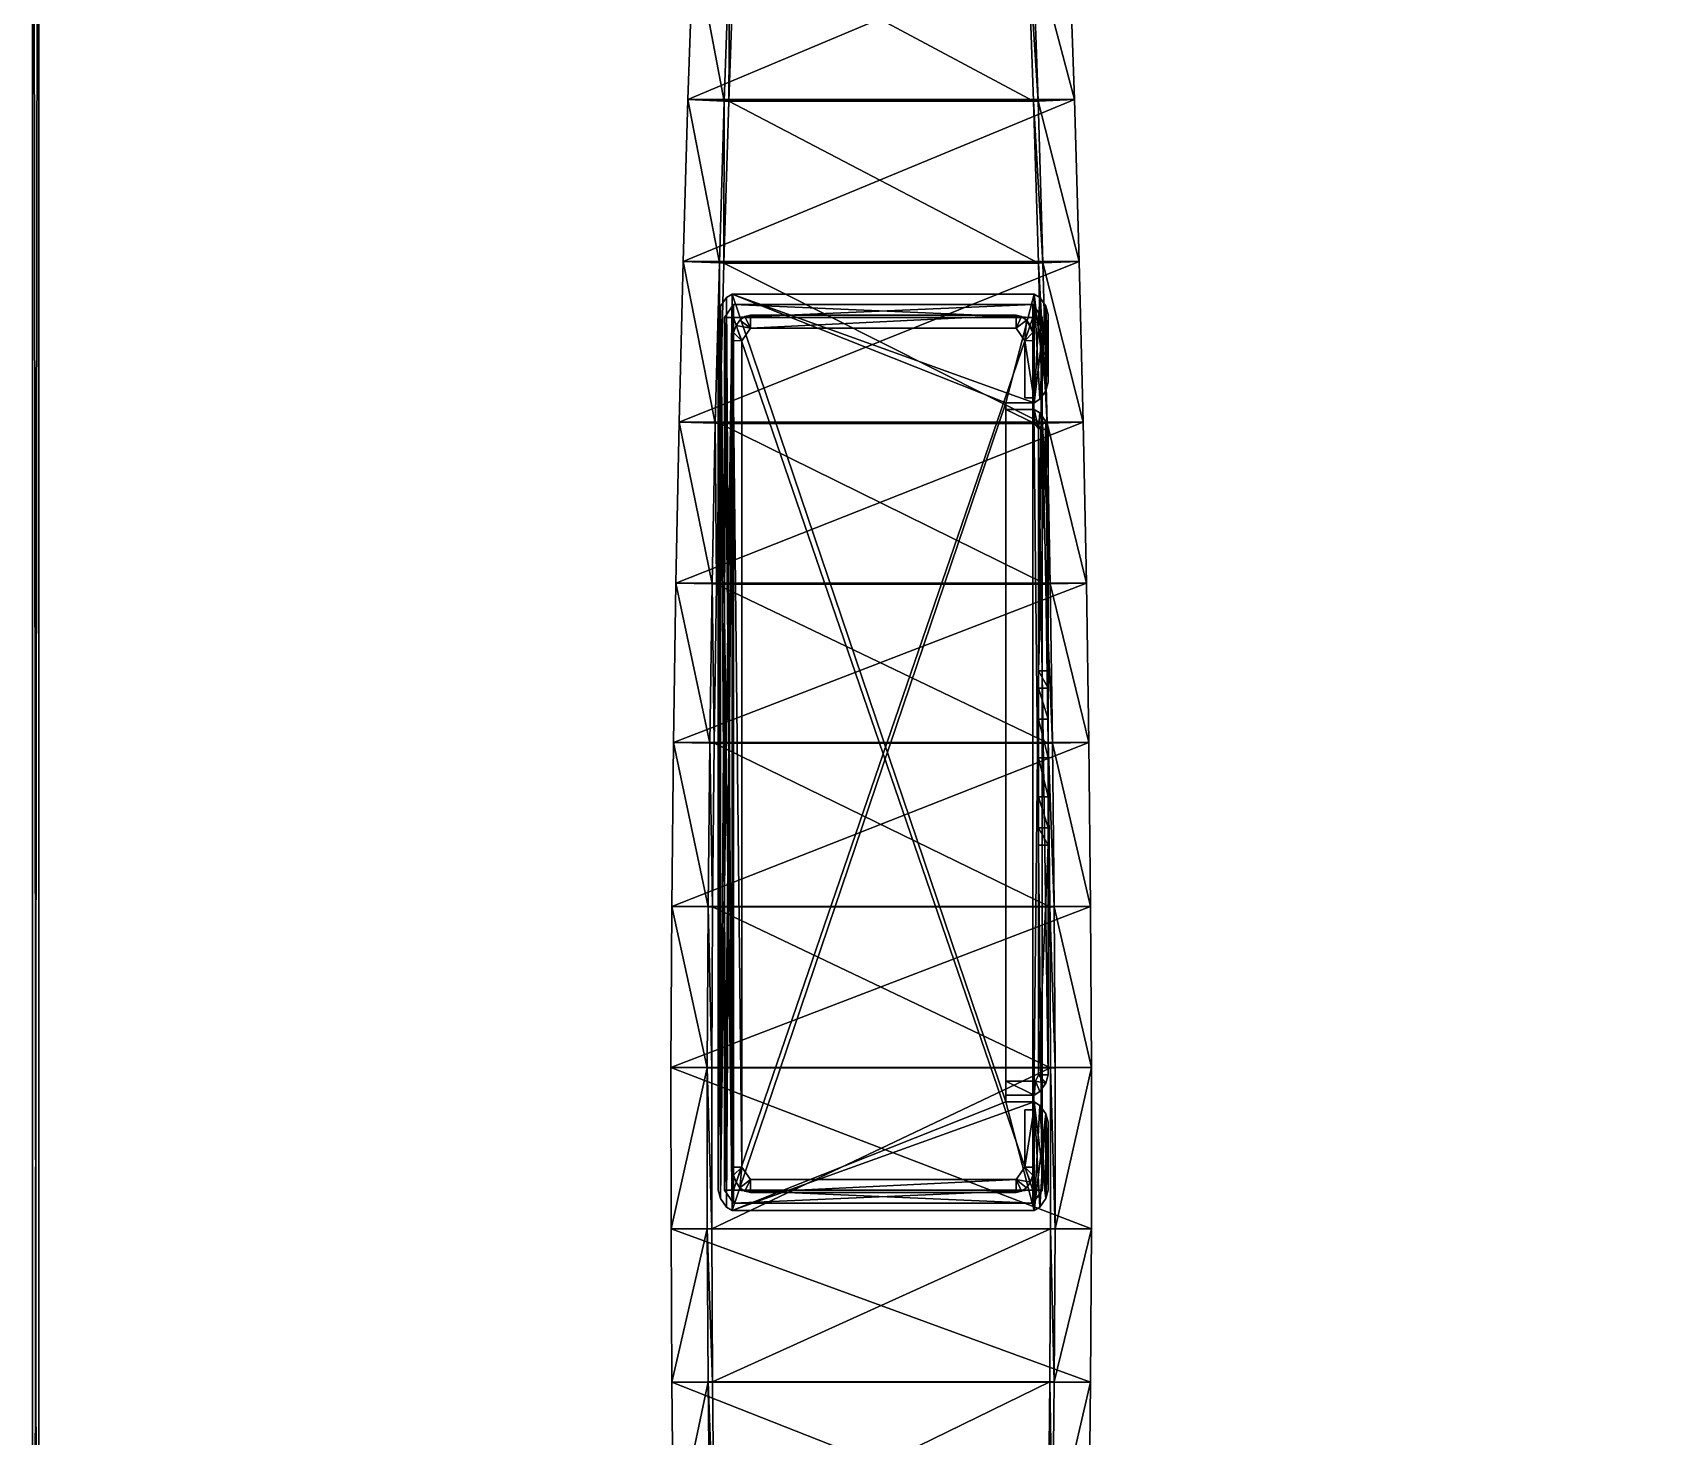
# Model space of a CAD drawing. Extents: x -112 to 87, y -82 to 85.
# Drawn here: x -112.14 to -87.3, y 42.1 to 63.58 of the extents above; entities that cross this region are included whole.
import ezdxf

# ---------------------------------------------------------------- set-up
doc = ezdxf.new("R2010")
doc.units = 0
doc.layers.add('LEG', color=191, linetype='CONTINUOUS')
doc.layers.add('TABLE', color=250, linetype='CONTINUOUS')

msp = doc.modelspace()

# ---------------------------------------------------------------- meshes
at = {"layer": 'LEG', "color": 191}
mesh = msp.add_polyface(dxfattribs=at)
corners = [(-96.381447, 67.49118, 3.199698), (-97.048058, 69.930161, 4.527502), (-96.93634, 67.460419, 4.959425), (-97.005707, 67.4562, 5.059402), (-101.188034, 69.925476, 4.627478), (-101.299728, 67.4562, 5.059402), (-102.023598, 65.012016, 2.641684), (-96.381447, 67.49118, 2.381074), (-96.281822, 65.012016, 2.641684), (-101.923996, 67.49118, 2.381074), (-101.468552, 64.984879, 5.325437), (-101.923996, 67.49118, 3.199698), (-102.023598, 65.012001, 3.469363), (-101.369095, 67.460411, 4.959425), (-96.281822, 65.012016, 3.469363), (-96.836884, 64.984879, 5.325437), (-96.906265, 64.981117, 5.425416), (-101.399178, 64.981117, 5.425416), (-102.109863, 62.55751, 2.856614), (-96.195572, 62.55751, 2.856614), (-101.554688, 62.533978, 5.624402), (-102.109863, 62.557495, 3.690671), (-96.195572, 62.55751, 3.690671), (-96.750755, 62.533981, 5.624402), (-96.820137, 62.530689, 5.724385), (-101.485291, 62.530689, 5.724385), (-102.18454, 60.077427, 3.031785), (-101.629242, 60.057518, 5.865033), (-96.120903, 60.077408, 3.869891), (-96.745605, 60.054665, 5.965018), (-96.120903, 60.077408, 3.031785), (-102.18454, 60.077393, 3.869891), (-101.257378, 69.930145, 4.527502), (-97.117401, 69.925491, 4.627478), (-101.559837, 60.054665, 5.965018), (-96.676201, 60.057518, 5.865033)]
mesh.append_faces([[corners[k] for k in face] for face in [(0, 1, 2), (3, 4, 5), (6, 7, 8), (7, 6, 9), (10, 11, 12), (11, 10, 13), (14, 2, 15), (2, 14, 0), (16, 5, 17), (5, 16, 3), (18, 8, 19), (8, 18, 6), (20, 12, 21), (12, 20, 10), (22, 15, 23), (15, 22, 14), (24, 17, 25), (17, 24, 16), (19, 26, 18), (21, 27, 20), (23, 28, 22), (25, 29, 24)]], dxfattribs={"vtx0": -1})
mesh.append_faces([[corners[k] for k in face] for face in [(0, 14, 8), (8, 7, 0), (12, 11, 9), (9, 6, 12), (14, 22, 19), (19, 8, 14), (21, 12, 6), (6, 18, 21), (30, 19, 22), (31, 21, 18), (32, 13, 5), (33, 3, 2), (13, 10, 17), (17, 5, 13), (15, 2, 3), (3, 16, 15), (10, 20, 25), (25, 17, 10), (23, 15, 16), (16, 24, 23), (34, 25, 20), (35, 23, 24)]], dxfattribs={"vtx2": -1})
mesh = msp.add_polyface(dxfattribs=at)
corners = [(-102.18454, 60.077427, 3.031785), (-96.195572, 62.55751, 2.856614), (-96.120903, 60.077408, 3.031785), (-101.629242, 60.057518, 5.865033), (-102.109863, 62.557495, 3.690671), (-102.18454, 60.077393, 3.869891), (-96.120903, 60.077408, 3.869891), (-96.750755, 62.533981, 5.624402), (-96.676201, 60.057518, 5.865033), (-96.745605, 60.054665, 5.965018), (-101.485291, 62.530689, 5.724385), (-101.559837, 60.054665, 5.965018), (-102.246078, 57.621964, 3.165151), (-96.195572, 62.55751, 3.690671), (-102.109863, 62.55751, 2.856614), (-96.059364, 57.621964, 3.165151), (-102.246078, 57.621964, 4.005109), (-101.554688, 62.533978, 5.624402), (-96.820137, 62.530689, 5.724385), (-96.813507, 59.582451, 5.958798), (-96.724541, 59.529411, 55.848557), (-96.724541, 59.529411, 5.958798), (-96.813507, 59.582451, 55.848557), (-96.633812, 59.398766, 5.958798), (-96.596962, 59.270653, 55.848557), (-96.596962, 59.270653, 5.958798), (-96.633812, 59.398766, 55.848557), (-101.649445, 59.270653, 5.958798), (-101.61261, 59.39875, 55.848557), (-101.61261, 59.39875, 5.958798), (-101.649445, 59.270653, 55.848557), (-101.521858, 59.529411, 5.958798), (-101.432915, 59.582451, 55.84856), (-101.432915, 59.582451, 5.958798), (-101.521858, 59.529411, 55.848557), (-101.239044, 59.239296, 41.815128), (-101.153488, 59.259209, 69.245575), (-101.153488, 59.259209, 41.815128), (-97.08844, 59.259209, 69.245575), (-97.08844, 59.259209, 41.815128), (-97.002884, 59.239311, 69.245575), (-101.412636, 59.220631, 70.220726), (-101.412636, 59.420643, 70.090225), (-101.551529, 59.220631, 70.090225), (-96.829292, 59.420643, 70.090225), (-96.829292, 59.220631, 70.220726), (-96.690422, 59.220631, 70.090225), (-101.412636, 59.420643, 69.376068), (-101.551529, 59.220631, 69.376068), (-96.829292, 59.420643, 69.376068), (-96.690422, 59.220631, 69.376068), (-101.412636, 59.220631, 69.245575), (-96.829292, 59.220631, 69.245575)]
mesh.append_faces([[corners[k] for k in face] for face in [(0, 1, 2), (3, 4, 5), (6, 7, 8), (9, 10, 11), (2, 12, 0), (19, 20, 21), (23, 24, 25), (27, 28, 29), (31, 32, 33), (33, 22, 19), (35, 36, 37), (37, 38, 39), (41, 42, 43), (41, 44, 42), (45, 46, 44), (43, 47, 48), (42, 49, 47), (44, 50, 49), (47, 52, 51)]], dxfattribs={"vtx0": -1})
mesh.append_faces([[corners[k] for k in face] for face in [(21, 20, 23), (26, 23, 20), (29, 28, 31), (34, 31, 28)]], dxfattribs={"vtx1": -1})
mesh.append_faces([[corners[k] for k in face] for face in [(13, 6, 2), (14, 0, 5), (15, 2, 6), (16, 5, 0), (17, 3, 11), (18, 9, 8), (19, 22, 20), (23, 26, 24), (27, 30, 28), (31, 34, 32), (33, 32, 22), (37, 36, 38), (39, 38, 40), (41, 45, 44), (43, 42, 47), (42, 44, 49), (44, 46, 50), (48, 47, 51), (47, 49, 52), (49, 50, 52)]], dxfattribs={"vtx2": -1})
mesh = msp.add_polyface(dxfattribs=at)
corners = [(-96.684143, 57.603298, 6.144995), (-101.559837, 60.054665, 5.965018), (-101.6213, 57.603298, 6.144994), (-102.295464, 55.15873, 3.260408), (-96.059364, 57.621964, 3.165151), (-96.009979, 55.15873, 3.260408), (-102.246078, 57.621964, 3.165151), (-101.740021, 55.146072, 6.169899), (-102.246078, 57.621964, 4.005109), (-102.295464, 55.158745, 4.100287), (-101.690704, 57.605698, 6.045007), (-96.63485, 55.144142, 6.269889), (-101.670593, 55.144142, 6.269889), (-96.813507, 57.919456, 5.958798), (-97.246559, 57.919456, 55.848557), (-97.246559, 57.919456, 5.958798), (-96.813507, 57.919456, 55.848557), (-101.649445, 45.869637, 5.958801), (-101.649445, 59.270653, 55.848557), (-101.649445, 59.270653, 5.958798), (-101.61261, 59.39875, 5.958798), (-101.432915, 59.582451, 5.958798), (-101.61261, 45.741554, 5.958801), (-101.521858, 59.529411, 5.958798), (-101.61261, 45.741554, 55.848557), (-101.61261, 59.39875, 55.848557), (-101.432915, 45.557838, 55.84856), (-101.432915, 59.582451, 55.84856), (-101.521858, 59.529411, 55.848557), (-97.246559, 47.220818, 55.84856), (-96.813446, 57.607643, 55.848553), (-97.246513, 57.815514, 55.848553), (-97.246513, 57.607643, 55.848553), (-96.813446, 57.815514, 55.848557), (-96.813484, 57.607635, 5.958793), (-97.246559, 57.607643, 12.52952), (-97.246559, 57.607635, 5.958793), (-96.813484, 57.607643, 12.52952), (-97.246559, 57.815514, 12.52952), (-97.246559, 57.815506, 5.958793), (-96.813484, 57.815514, 12.529524), (-96.813484, 57.815506, 5.958797), (-96.817596, 58.869209, 41.815128), (-96.817596, 57.992149, 69.245575), (-96.817596, 57.992149, 41.815128), (-96.956497, 57.99157, 69.245575), (-96.956497, 57.99157, 41.815128), (-96.956497, 58.868385, 69.245575), (-96.956497, 58.868385, 41.815128)]
mesh.append_faces([[corners[k] for k in face] for face in [(0, 1, 2), (3, 4, 5), (4, 3, 6), (7, 8, 9), (8, 7, 10), (11, 2, 12), (2, 11, 0), (13, 14, 15), (17, 18, 19), (20, 17, 19), (30, 31, 32), (34, 35, 36), (35, 34, 37), (36, 38, 39), (38, 36, 35), (39, 40, 41), (40, 39, 38), (37, 32, 35), (32, 37, 30), (35, 31, 38), (31, 35, 32), (38, 33, 40), (33, 38, 31), (42, 43, 44), (44, 45, 46), (43, 47, 45)]], dxfattribs={"vtx0": -1})
mesh.append_faces([[corners[k] for k in face] for face in [(21, 22, 23), (14, 27, 29)]], dxfattribs={"vtx0": -1, "vtx1": -1})
mesh.append_faces([[corners[k] for k in face] for face in [(24, 25, 18), (26, 27, 28), (22, 20, 23), (26, 28, 25), (30, 33, 31)]], dxfattribs={"vtx0": -1, "vtx2": -1})
mesh.append_faces([[corners[k] for k in face] for face in [(36, 39, 34)]], dxfattribs={"vtx1": -1})
mesh.append_faces([[corners[k] for k in face] for face in [(39, 41, 34)]], dxfattribs={"vtx1": -1, "vtx2": -1})
mesh.append_faces([[corners[k] for k in face] for face in [(9, 8, 6), (6, 3, 9), (10, 7, 12), (12, 2, 10), (13, 16, 14), (44, 43, 45), (46, 45, 47), (44, 46, 48)]], dxfattribs={"vtx2": -1})
mesh = msp.add_polyface(dxfattribs=at)
corners = [(-102.246078, 57.621964, 3.165151), (-96.120903, 60.077408, 3.031785), (-96.059364, 57.621964, 3.165151), (-101.690704, 57.605698, 6.045007), (-102.18454, 60.077393, 3.869891), (-102.246078, 57.621964, 4.005109), (-101.629242, 60.057518, 5.865033), (-101.559837, 60.054665, 5.965018), (-96.684143, 57.603298, 6.144995), (-96.745605, 60.054665, 5.965018), (-102.18454, 60.077427, 3.031785), (-101.6213, 57.603298, 6.144994), (-96.813507, 59.582451, 5.958798), (-97.246559, 57.919456, 5.958798), (-101.432915, 59.582451, 5.958798), (-96.813507, 57.919456, 55.848557), (-101.432915, 59.582451, 55.84856), (-97.246559, 57.919456, 55.848557), (-96.813507, 59.582451, 55.848557), (-101.424332, 58.869209, 41.815128), (-101.410515, 58.992393, 69.245575), (-101.410515, 58.992393, 41.815128), (-101.424332, 58.869209, 69.245575), (-101.372025, 59.099449, 69.245575), (-101.372025, 59.099449, 41.815128), (-101.313385, 59.183907, 69.245575), (-101.313385, 59.183907, 41.815128), (-101.239044, 59.239311, 69.245575), (-101.239044, 59.239296, 41.815128), (-101.153488, 59.259209, 69.245575), (-97.08844, 59.259209, 41.815128), (-97.002884, 59.239311, 69.245575), (-97.002884, 59.239296, 41.815128), (-96.956497, 58.868385, 41.815128), (-97.089012, 59.059212, 69.245575), (-97.089012, 59.059212, 41.815128), (-101.152939, 59.059212, 69.245575), (-101.152939, 59.059212, 41.815128), (-101.285431, 58.868401, 69.245575), (-101.285431, 58.868401, 41.815128), (-101.153488, 59.259209, 41.815128), (-97.08844, 59.259209, 69.245575)]
mesh.append_faces([[corners[k] for k in face] for face in [(0, 1, 2), (3, 4, 5), (4, 3, 6), (7, 8, 9), (19, 20, 21), (21, 23, 24), (24, 25, 26), (26, 27, 28), (30, 31, 32), (33, 34, 35), (35, 36, 37), (37, 38, 39)]], dxfattribs={"vtx0": -1})
mesh.append_faces([[corners[k] for k in face] for face in [(12, 13, 14), (15, 16, 17), (36, 23, 38), (34, 41, 36)]], dxfattribs={"vtx0": -1, "vtx1": -1})
mesh.append_faces([[corners[k] for k in face] for face in [(15, 18, 16), (39, 19, 21), (39, 21, 24), (37, 24, 26), (37, 26, 28), (37, 28, 40), (37, 40, 30), (35, 30, 32), (38, 20, 22), (38, 23, 20), (36, 25, 23), (36, 27, 25), (36, 29, 27), (36, 41, 29), (34, 31, 41)]], dxfattribs={"vtx0": -1, "vtx2": -1})
mesh.append_faces([[corners[k] for k in face] for face in [(37, 39, 24), (35, 37, 30)]], dxfattribs={"vtx1": -1, "vtx2": -1})
mesh.append_faces([[corners[k] for k in face] for face in [(10, 0, 5), (6, 3, 11), (11, 7, 6), (19, 22, 20), (21, 20, 23), (24, 23, 25), (26, 25, 27), (28, 27, 29), (35, 34, 36), (37, 36, 38)]], dxfattribs={"vtx2": -1})
mesh = msp.add_polyface(dxfattribs=at)
corners = [(-96.059364, 57.621964, 4.005109), (-96.676201, 60.057518, 5.865033), (-96.614738, 57.605698, 6.045007), (-96.120903, 60.077408, 3.869891), (-96.059364, 57.621964, 3.165151), (-96.745605, 60.054665, 5.965018), (-96.684143, 57.603298, 6.144995), (-96.596962, 59.270653, 5.958798), (-96.596962, 58.231285, 55.848557), (-96.596962, 58.231285, 5.958798), (-96.596962, 59.270653, 55.848557), (-96.813507, 59.582451, 5.958798), (-96.813507, 57.919456, 5.958798), (-97.246559, 57.919456, 5.958798), (-96.724541, 59.529411, 5.958798), (-96.633812, 59.398766, 5.958798), (-96.724541, 57.972527, 5.958798), (-96.633812, 58.103172, 5.958798), (-96.724541, 57.972527, 55.848557), (-96.813507, 59.582451, 55.848557), (-96.813507, 57.919456, 55.848557), (-96.633812, 58.103172, 55.848557), (-96.724541, 59.529411, 55.848557), (-96.633812, 59.398766, 55.848557), (-97.002884, 59.239296, 41.815128), (-96.928543, 59.183907, 69.245575), (-96.928543, 59.183907, 41.815128), (-97.002884, 59.239311, 69.245575), (-96.869904, 59.099449, 69.245575), (-96.869904, 59.099449, 41.815128), (-96.831413, 58.992393, 69.245575), (-96.831413, 58.992393, 41.815128), (-96.817596, 58.869209, 69.245575), (-96.817596, 58.869209, 41.815128), (-96.817596, 57.992149, 69.245575), (-96.956497, 57.99157, 41.815128), (-96.956497, 58.868385, 69.245575), (-96.956497, 58.868385, 41.815128), (-97.089012, 59.059212, 69.245575), (-96.817596, 57.992149, 41.815128), (-97.089012, 59.059212, 41.815128)]
mesh.append_faces([[corners[k] for k in face] for face in [(0, 1, 2), (1, 0, 3), (7, 8, 9), (24, 25, 26), (26, 28, 29), (29, 30, 31), (31, 32, 33), (35, 36, 37)]], dxfattribs={"vtx0": -1})
mesh.append_faces([[corners[k] for k in face] for face in [(14, 12, 11), (7, 17, 15), (18, 19, 20), (8, 23, 21), (32, 36, 34), (30, 36, 32), (36, 25, 38)]], dxfattribs={"vtx0": -1, "vtx1": -1})
mesh.append_faces([[corners[k] for k in face] for face in [(31, 37, 26), (30, 25, 36)]], dxfattribs={"vtx0": -1, "vtx1": -1, "vtx2": -1})
mesh.append_faces([[corners[k] for k in face] for face in [(11, 12, 13), (15, 16, 12), (21, 22, 19), (12, 14, 15), (15, 17, 16), (19, 18, 21), (21, 23, 22), (40, 24, 26), (38, 25, 27)]], dxfattribs={"vtx0": -1, "vtx2": -1})
mesh.append_faces([[corners[k] for k in face] for face in [(29, 31, 26), (28, 25, 30)]], dxfattribs={"vtx1": -1})
mesh.append_faces([[corners[k] for k in face] for face in [(33, 39, 37), (31, 33, 37), (37, 40, 26)]], dxfattribs={"vtx1": -1, "vtx2": -1})
mesh.append_faces([[corners[k] for k in face] for face in [(3, 0, 4), (2, 1, 5), (5, 6, 2), (7, 10, 8), (7, 9, 17), (8, 10, 23), (24, 27, 25), (26, 25, 28), (29, 28, 30), (31, 30, 32), (33, 32, 34), (37, 36, 38)]], dxfattribs={"vtx2": -1})
mesh = msp.add_polyface(dxfattribs=at)
corners = [(-95.948204, 50.209904, 3.341311), (-102.369362, 47.74556, 3.329646), (-102.357239, 50.209919, 3.341311), (-101.813789, 47.743835, 6.235571), (-102.357239, 50.209919, 4.176032), (-102.369362, 47.74556, 4.159744), (-101.801689, 50.204533, 6.262793), (-95.936378, 45.279091, 3.285433), (-102.369064, 45.279087, 3.285433), (-102.369064, 45.279087, 4.10983), (-101.813492, 45.280952, 6.162886), (-96.561104, 47.743263, 6.33557), (-101.744339, 47.743263, 6.335569), (-101.744064, 45.280815, 6.262886), (-101.732262, 50.203491, 6.362788), (-101.432915, 59.582451, 5.958798), (-101.432915, 45.557838, 5.958801), (-101.521858, 45.610893, 5.958801), (-101.61261, 45.741554, 55.848557), (-101.649445, 59.270653, 55.848557), (-101.649445, 45.869637, 55.848557), (-101.432915, 45.557838, 55.84856), (-101.61261, 59.39875, 55.848557), (-101.521858, 45.610893, 55.848557), (-101.61261, 45.741554, 5.958801), (-101.313385, 45.908333, 41.815128), (-101.372025, 45.99279, 69.245575), (-101.372025, 45.99279, 41.815128), (-101.313385, 45.908333, 69.245575), (-101.410515, 46.099846, 69.245575), (-101.410515, 46.099831, 41.815128), (-101.424332, 46.22303, 69.245575), (-101.424332, 46.22303, 41.815128), (-101.285431, 46.223854, 41.815128), (-101.152939, 46.033028, 69.245575), (-101.152939, 46.033028, 41.815128), (-101.285431, 46.223854, 69.245575), (-101.153488, 45.833031, 41.815128), (-101.239044, 45.852928, 41.815128), (-101.239044, 45.852928, 69.245575), (-101.153488, 45.833031, 69.245575), (-101.412636, 45.871605, 70.220726), (-101.551529, 59.220631, 70.090225), (-101.551529, 45.871605, 70.090218), (-101.551529, 59.220631, 69.376068), (-101.551529, 45.871605, 69.376068), (-101.412636, 59.220631, 69.245575), (-101.412636, 45.871605, 69.245575)]
mesh.append_faces([[corners[k] for k in face] for face in [(0, 1, 2), (3, 4, 5), (4, 3, 6), (18, 19, 20), (25, 26, 27), (27, 29, 30), (30, 31, 32), (33, 34, 35), (41, 42, 43), (43, 44, 45), (45, 46, 47)]], dxfattribs={"vtx0": -1})
mesh.append_faces([[corners[k] for k in face] for face in [(21, 22, 23), (36, 28, 34)]], dxfattribs={"vtx0": -1, "vtx1": -1})
mesh.append_faces([[corners[k] for k in face] for face in [(15, 16, 17), (15, 17, 24), (22, 18, 23), (35, 37, 38), (35, 38, 25), (33, 25, 27), (33, 27, 30), (33, 30, 32), (34, 39, 40), (34, 28, 39), (36, 26, 28), (36, 29, 26), (36, 31, 29)]], dxfattribs={"vtx0": -1, "vtx2": -1})
mesh.append_faces([[corners[k] for k in face] for face in [(33, 35, 25)]], dxfattribs={"vtx1": -1, "vtx2": -1})
mesh.append_faces([[corners[k] for k in face] for face in [(7, 8, 1), (9, 10, 3), (3, 5, 9), (11, 12, 13), (5, 4, 2), (2, 1, 5), (9, 5, 1), (1, 8, 9), (6, 3, 12), (12, 14, 6), (3, 10, 13), (13, 12, 3), (25, 28, 26), (27, 26, 29), (30, 29, 31), (33, 36, 34)]], dxfattribs={"vtx2": -1})
mesh = msp.add_polyface(dxfattribs=at)
corners = [(-102.332146, 52.719933, 3.318204), (-96.009979, 55.15873, 3.260408), (-95.973297, 52.719933, 3.318204), (-102.295464, 55.15873, 3.260408), (-101.776665, 52.710903, 6.241178), (-102.295464, 55.158745, 4.100287), (-102.332146, 52.719933, 4.156301), (-101.740021, 55.146072, 6.169899), (-96.598228, 52.709427, 6.341171), (-101.670593, 55.144142, 6.269889), (-101.707214, 52.709427, 6.341171), (-96.63485, 55.144142, 6.269889), (-102.357239, 50.209919, 3.341311), (-95.948204, 50.209904, 3.341311), (-101.801689, 50.204533, 6.262793), (-102.357239, 50.209919, 4.176032), (-96.573181, 50.203506, 6.362789), (-101.732262, 50.203491, 6.362788), (-97.246559, 57.919456, 5.958798), (-97.246559, 47.220818, 55.84856), (-97.246559, 47.220833, 5.958797), (-97.246559, 57.919456, 55.848557), (-101.649445, 45.869637, 5.958801), (-101.649445, 45.869637, 55.848557), (-101.649445, 59.270653, 55.848557), (-101.61261, 59.39875, 5.958798), (-101.61261, 45.741554, 5.958801), (-101.432915, 59.582451, 5.958798), (-101.432915, 45.557838, 5.958801), (-101.432915, 45.557838, 55.84856), (-101.432915, 59.582451, 55.84856), (-96.744568, 53.076912, 10.524308), (-96.744568, 52.483589, 10.659723), (-96.744568, 57.526314, 12.529528), (-96.744568, 47.636566, 12.529526), (-101.424332, 46.22303, 41.815128), (-101.424332, 58.869209, 69.245575), (-101.424332, 58.869209, 41.815128), (-101.424332, 46.22303, 69.245575), (-101.285431, 58.868401, 41.815128), (-101.285431, 46.223854, 69.245575), (-101.285431, 46.223854, 41.815128), (-101.285431, 58.868401, 69.245575), (-101.412636, 45.871605, 70.220726), (-96.829292, 59.220631, 70.220726), (-101.412636, 59.220631, 70.220726), (-101.551529, 59.220631, 70.090225), (-101.551529, 45.871605, 70.090218), (-101.551529, 59.220631, 69.376068), (-101.551529, 45.871605, 69.376068), (-101.412636, 59.220631, 69.245575), (-96.690422, 59.220631, 69.376068), (-96.829292, 45.871605, 69.245575), (-96.829292, 59.220631, 69.245575), (-101.412636, 45.871605, 69.245575)]
mesh.append_faces([[corners[k] for k in face] for face in [(0, 1, 2), (1, 0, 3), (4, 5, 6), (5, 4, 7), (8, 9, 10), (9, 8, 11), (12, 2, 13), (2, 12, 0), (14, 6, 15), (6, 14, 4), (16, 10, 17), (10, 16, 8), (18, 19, 20), (35, 36, 37), (39, 40, 41), (43, 44, 45), (51, 52, 53), (52, 50, 53)]], dxfattribs={"vtx0": -1})
mesh.append_faces([[corners[k] for k in face] for face in [(33, 32, 34), (42, 36, 40)]], dxfattribs={"vtx0": -1, "vtx1": -1})
mesh.append_faces([[corners[k] for k in face] for face in [(27, 18, 28), (29, 19, 30)]], dxfattribs={"vtx0": -1, "vtx1": -1, "vtx2": -1})
mesh.append_faces([[corners[k] for k in face] for face in [(25, 26, 22), (41, 35, 37), (40, 36, 38)]], dxfattribs={"vtx0": -1, "vtx2": -1})
mesh.append_faces([[corners[k] for k in face] for face in [(31, 32, 33), (39, 41, 37)]], dxfattribs={"vtx1": -1, "vtx2": -1})
mesh.append_faces([[corners[k] for k in face] for face in [(6, 5, 3), (3, 0, 6), (15, 6, 0), (0, 12, 15), (7, 4, 10), (10, 9, 7), (4, 14, 17), (17, 10, 4), (18, 21, 19), (22, 23, 24), (35, 38, 36), (39, 42, 40), (43, 45, 46), (47, 46, 48), (49, 48, 50), (52, 54, 50)]], dxfattribs={"vtx2": -1})
mesh = msp.add_polyface(dxfattribs=at)
corners = [(-102.369362, 47.74556, 3.329646), (-95.948204, 50.209904, 3.341311), (-95.936104, 47.74556, 3.329646), (-96.561104, 47.743263, 6.33557), (-101.732262, 50.203491, 6.362788), (-101.744339, 47.743263, 6.335569), (-96.573181, 50.203506, 6.362789), (-95.936378, 45.279091, 3.285433), (-101.744064, 45.280815, 6.262886), (-96.561378, 45.280815, 6.262886), (-97.246559, 47.220833, 5.958797), (-96.813507, 47.220818, 55.848557), (-96.813507, 47.220818, 5.958797), (-97.246559, 47.220818, 55.84856), (-101.432915, 45.557838, 5.958801), (-97.246559, 57.919456, 5.958798), (-96.813507, 45.557838, 5.958801), (-96.813507, 45.557838, 55.848557), (-101.432915, 45.557838, 55.84856), (-96.813446, 47.324738, 55.84856), (-97.246513, 47.539368, 55.848557), (-97.246513, 47.324738, 55.848557), (-96.790764, 47.539368, 55.84856), (-96.813484, 47.324745, 5.958801), (-97.246559, 47.324738, 12.529522), (-97.246559, 47.324738, 5.958797), (-96.813484, 47.324738, 12.529526), (-97.246559, 47.539368, 12.529522), (-97.246559, 47.539368, 5.958797), (-96.79081, 47.539368, 12.529526), (-96.79081, 47.539375, 5.958801), (-101.152939, 46.033028, 41.815128), (-97.089012, 46.033028, 69.245575), (-97.089012, 46.033028, 41.815128), (-101.152939, 46.033028, 69.245575), (-96.956497, 46.223839, 69.245575), (-96.956497, 46.223839, 41.815128), (-96.956497, 47.10067, 69.245575), (-96.956497, 47.10067, 41.815128), (-96.869904, 45.99279, 41.815128), (-96.928543, 45.908333, 41.815128), (-97.002884, 45.852928, 41.815128), (-101.153488, 45.833031, 41.815128), (-96.869904, 45.99279, 69.245575), (-96.928543, 45.908333, 69.245575), (-97.002884, 45.852943, 69.245575), (-97.08844, 45.833031, 69.245575), (-101.153488, 45.833031, 69.245575), (-101.412636, 45.871605, 70.220726), (-96.829292, 45.871605, 70.220726), (-96.829292, 59.220631, 70.220726)]
mesh.append_faces([[corners[k] for k in face] for face in [(0, 1, 2), (3, 4, 5), (4, 3, 6), (10, 11, 12), (19, 20, 21), (23, 24, 25), (24, 23, 26), (25, 27, 28), (27, 25, 24), (28, 29, 30), (29, 28, 27), (26, 21, 24), (21, 26, 19), (24, 20, 27), (20, 24, 21), (22, 27, 20), (31, 32, 33), (33, 35, 36), (36, 37, 38)]], dxfattribs={"vtx0": -1})
mesh.append_faces([[corners[k] for k in face] for face in [(10, 14, 15), (12, 14, 10), (17, 13, 18), (32, 43, 35), (34, 47, 32)]], dxfattribs={"vtx0": -1, "vtx1": -1})
mesh.append_faces([[corners[k] for k in face] for face in [(12, 16, 14), (17, 11, 13), (19, 22, 20), (33, 39, 40), (33, 40, 41), (32, 44, 43), (32, 45, 44), (32, 46, 45)]], dxfattribs={"vtx0": -1, "vtx2": -1})
mesh.append_faces([[corners[k] for k in face] for face in [(25, 28, 23)]], dxfattribs={"vtx1": -1})
mesh.append_faces([[corners[k] for k in face] for face in [(28, 30, 23), (33, 36, 39), (31, 33, 42)]], dxfattribs={"vtx1": -1, "vtx2": -1})
mesh.append_faces([[corners[k] for k in face] for face in [(0, 2, 7), (8, 9, 3), (10, 13, 11), (31, 34, 32), (33, 32, 35), (36, 35, 37), (48, 49, 50)]], dxfattribs={"vtx2": -1})
mesh = msp.add_polyface(dxfattribs=at)
corners = [(-95.936104, 47.74556, 4.159744), (-96.503754, 50.204533, 6.262794), (-96.491653, 47.743835, 6.235572), (-95.948204, 50.209904, 4.176032), (-95.936104, 47.74556, 3.329646), (-95.948204, 50.209904, 3.341311), (-96.573181, 50.203506, 6.362789), (-96.561104, 47.743263, 6.33557), (-96.813507, 47.220818, 5.958797), (-96.813507, 47.220818, 55.848557), (-96.724541, 47.167763, 55.848557), (-96.724495, 47.377777, 55.848557), (-96.790764, 47.539368, 55.84856), (-96.813446, 47.324738, 55.84856), (-96.633774, 47.508438, 55.848557), (-96.744568, 47.636536, 55.84856), (-96.596962, 47.636536, 55.84856), (-96.596962, 47.636574, 5.958801), (-96.633789, 47.508453, 12.529522), (-96.633789, 47.508461, 5.958797), (-96.596962, 47.636566, 12.529526), (-96.724541, 47.377815, 5.958797), (-96.813484, 47.324738, 12.529526), (-96.813484, 47.324745, 5.958801), (-96.724541, 47.377808, 12.529522), (-96.79081, 47.539375, 5.958801), (-96.744568, 47.636566, 12.529526), (-96.744568, 47.636574, 5.958801), (-96.79081, 47.539368, 12.529526), (-96.744568, 51.150444, 5.958796), (-96.596962, 51.150444, 5.958796), (-96.744568, 51.150459, 9.596571), (-96.596962, 51.414497, 10.144876), (-96.596962, 51.890297, 10.524309), (-96.744568, 51.890297, 10.524309), (-96.744568, 51.414497, 10.144876), (-96.596962, 51.150429, 9.596571), (-97.246559, 47.539368, 12.529522), (-96.829292, 59.220631, 70.220726), (-96.829292, 45.871605, 70.220726), (-96.690422, 45.871605, 70.090218), (-96.690422, 59.220631, 70.090225), (-96.690422, 45.871605, 69.376068)]
mesh.append_faces([[corners[k] for k in face] for face in [(0, 1, 2), (1, 0, 3), (17, 18, 19), (18, 17, 20), (21, 22, 23), (22, 21, 24), (25, 26, 27), (26, 25, 28), (37, 12, 28), (24, 13, 22), (13, 24, 11), (28, 15, 26), (15, 28, 12), (18, 11, 24), (11, 18, 14), (20, 14, 18), (14, 20, 16)]], dxfattribs={"vtx0": -1})
mesh.append_faces([[corners[k] for k in face] for face in [(11, 12, 13), (16, 15, 14), (23, 25, 21), (19, 27, 17), (17, 27, 30), (17, 36, 20), (26, 31, 27)]], dxfattribs={"vtx0": -1, "vtx1": -1})
mesh.append_faces([[corners[k] for k in face] for face in [(14, 15, 12), (12, 11, 14), (26, 34, 35), (26, 35, 31)]], dxfattribs={"vtx0": -1, "vtx2": -1})
mesh.append_faces([[corners[k] for k in face] for face in [(19, 18, 21), (24, 21, 18), (29, 30, 27), (30, 36, 17)]], dxfattribs={"vtx1": -1})
mesh.append_faces([[corners[k] for k in face] for face in [(25, 27, 19), (19, 21, 25), (32, 33, 20), (36, 32, 20)]], dxfattribs={"vtx1": -1, "vtx2": -1})
mesh.append_faces([[corners[k] for k in face] for face in [(3, 0, 4), (4, 5, 3), (2, 1, 6), (6, 7, 2), (8, 9, 10), (31, 29, 27), (38, 39, 40), (41, 40, 42)]], dxfattribs={"vtx2": -1})
mesh = msp.add_polyface(dxfattribs=at)
corners = [(-95.973297, 52.719933, 4.156301), (-96.565422, 55.146088, 6.169899), (-96.528778, 52.710922, 6.241178), (-96.009979, 55.15873, 4.100287), (-95.948204, 50.209904, 4.176032), (-96.503754, 50.204533, 6.262794), (-95.973297, 52.719933, 3.318204), (-96.009979, 55.15873, 3.260408), (-95.948204, 50.209904, 3.341311), (-96.63485, 55.144142, 6.269889), (-96.598228, 52.709427, 6.341171), (-96.573181, 50.203506, 6.362789), (-96.596962, 47.636536, 55.84856), (-96.744568, 57.526299, 55.84856), (-96.744568, 47.636536, 55.84856), (-96.596962, 57.503685, 55.848553), (-96.596962, 57.503716, 12.529524), (-96.596962, 47.636566, 12.529526), (-96.596962, 52.483589, 10.659727), (-96.596962, 53.076912, 10.524312), (-96.596962, 53.552711, 10.144876), (-96.744568, 53.552711, 10.144876), (-96.744568, 53.076912, 10.524308), (-96.744568, 57.526314, 12.529528), (-96.596962, 51.890297, 10.524309), (-96.744568, 47.636566, 12.529526), (-96.744568, 52.483589, 10.659723), (-96.744568, 51.890297, 10.524309), (-96.744568, 53.81675, 9.596575), (-96.596962, 53.81675, 9.596571), (-96.744568, 53.81675, 5.958798), (-96.596962, 53.81675, 5.958795), (-96.596962, 51.414497, 10.144876), (-96.744568, 51.414497, 10.144876), (-96.596962, 51.150429, 9.596571), (-96.596962, 51.150444, 5.958796), (-96.744568, 51.150459, 9.596571), (-96.744568, 51.150444, 5.958796), (-96.829292, 59.220631, 70.220726), (-96.690422, 45.871605, 70.090218), (-96.690422, 59.220631, 70.090225), (-96.690422, 45.871605, 69.376068), (-96.690422, 59.220631, 69.376068), (-96.829292, 45.871605, 69.245575)]
mesh.append_faces([[corners[k] for k in face] for face in [(0, 1, 2), (1, 0, 3), (4, 2, 5), (2, 4, 0), (28, 20, 21), (21, 19, 22), (22, 18, 26), (26, 24, 27), (27, 32, 33), (35, 36, 34), (33, 34, 36), (36, 35, 37), (25, 13, 23), (13, 25, 14), (16, 12, 17), (12, 16, 15), (38, 39, 40), (40, 41, 42)]], dxfattribs={"vtx0": -1})
mesh.append_faces([[corners[k] for k in face] for face in [(19, 16, 18)]], dxfattribs={"vtx0": -1, "vtx1": -1})
mesh.append_faces([[corners[k] for k in face] for face in [(12, 13, 14), (25, 26, 27)]], dxfattribs={"vtx0": -1, "vtx2": -1})
mesh.append_faces([[corners[k] for k in face] for face in [(30, 31, 28), (29, 28, 31)]], dxfattribs={"vtx1": -1})
mesh.append_faces([[corners[k] for k in face] for face in [(12, 15, 13), (16, 17, 18), (19, 20, 16), (21, 22, 23), (24, 18, 17)]], dxfattribs={"vtx1": -1, "vtx2": -1})
mesh.append_faces([[corners[k] for k in face] for face in [(3, 0, 6), (6, 7, 3), (0, 4, 8), (8, 6, 0), (2, 1, 9), (9, 10, 2), (5, 2, 10), (10, 11, 5), (28, 29, 20), (21, 20, 19), (22, 19, 18), (26, 18, 24), (27, 24, 32), (33, 32, 34), (42, 41, 43)]], dxfattribs={"vtx2": -1})
mesh = msp.add_polyface(dxfattribs=at)
corners = [(-96.009979, 55.15873, 4.100287), (-96.614738, 57.605698, 6.045007), (-96.565422, 55.146088, 6.169899), (-96.059364, 57.621964, 4.005109), (-96.009979, 55.15873, 3.260408), (-96.059364, 57.621964, 3.165151), (-96.684143, 57.603298, 6.144995), (-96.63485, 55.144142, 6.269889), (-96.596962, 58.231285, 5.958798), (-96.633812, 58.103172, 55.848557), (-96.633812, 58.103172, 5.958798), (-96.596962, 58.231285, 55.848557), (-96.724541, 57.972527, 5.958798), (-96.813507, 57.919456, 55.848557), (-96.813507, 57.919456, 5.958798), (-96.724541, 57.972527, 55.848557), (-96.744568, 57.526299, 55.84856), (-96.813446, 57.815514, 55.848557), (-96.813446, 57.607643, 55.848553), (-96.724495, 57.762444, 55.848557), (-96.633774, 57.631798, 55.848557), (-96.596962, 57.503685, 55.848553), (-96.813484, 57.815506, 5.958797), (-96.724541, 57.762474, 12.529524), (-96.724541, 57.762466, 5.958797), (-96.813484, 57.815514, 12.529524), (-96.633812, 57.63179, 5.958797), (-96.596962, 57.503716, 12.529524), (-96.596962, 57.503708, 5.958797), (-96.633789, 57.631798, 12.529524), (-96.596962, 53.81675, 9.596571), (-96.596962, 53.81675, 5.958795), (-96.744568, 53.81675, 5.958798), (-96.744568, 53.81675, 9.596575), (-96.744568, 57.526321, 5.9588), (-96.744568, 57.526314, 12.529528), (-96.813484, 57.607643, 12.52952), (-96.813484, 57.607635, 5.958793), (-96.596962, 53.552711, 10.144876), (-96.744568, 53.552711, 10.144876)]
mesh.append_faces([[corners[k] for k in face] for face in [(0, 1, 2), (1, 0, 3), (8, 9, 10), (12, 13, 14), (22, 23, 24), (23, 22, 25), (26, 27, 28), (27, 26, 29), (28, 30, 31), (34, 36, 37), (36, 34, 35), (31, 26, 28), (35, 18, 36), (18, 35, 16), (25, 19, 23), (19, 25, 17), (23, 20, 29), (20, 23, 19), (29, 21, 27), (21, 29, 20)]], dxfattribs={"vtx0": -1})
mesh.append_faces([[corners[k] for k in face] for face in [(16, 17, 18), (37, 22, 34), (34, 26, 32), (32, 26, 31)]], dxfattribs={"vtx0": -1, "vtx1": -1})
mesh.append_faces([[corners[k] for k in face] for face in [(16, 19, 17), (16, 20, 19), (30, 28, 27), (35, 33, 39)]], dxfattribs={"vtx0": -1, "vtx2": -1})
mesh.append_faces([[corners[k] for k in face] for face in [(10, 9, 12), (15, 12, 9), (32, 33, 34), (24, 23, 26), (29, 26, 23)]], dxfattribs={"vtx1": -1})
mesh.append_faces([[corners[k] for k in face] for face in [(21, 20, 16), (35, 34, 33), (22, 24, 34), (24, 26, 34), (38, 30, 27)]], dxfattribs={"vtx1": -1, "vtx2": -1})
mesh.append_faces([[corners[k] for k in face] for face in [(3, 0, 4), (4, 5, 3), (2, 1, 6), (6, 7, 2), (8, 11, 9), (12, 15, 13)]], dxfattribs={"vtx2": -1})
mesh = msp.add_polyface(dxfattribs=at)
corners = [(-96.491951, 45.280952, 6.162886), (-95.936378, 45.279091, 4.10983), (-95.936104, 47.74556, 4.159744), (-96.491653, 47.743835, 6.235572), (-95.936378, 45.279091, 3.285433), (-95.936104, 47.74556, 3.329646), (-96.561104, 47.743263, 6.33557), (-96.561378, 45.280815, 6.262886), (-96.813507, 47.220818, 5.958797), (-96.724541, 47.167763, 55.848557), (-96.724541, 47.167763, 5.958797), (-96.633812, 47.037117, 5.958801), (-96.596962, 46.909004, 55.848557), (-96.596962, 46.909004, 5.958801), (-96.633812, 47.037117, 55.848557), (-96.596962, 45.869637, 55.848557), (-96.596962, 45.869637, 5.958801), (-96.813507, 45.557838, 5.958801), (-96.724541, 45.610893, 5.958801), (-96.633812, 45.741539, 5.958801), (-96.724541, 45.610893, 55.848557), (-96.813507, 47.220818, 55.848557), (-96.813507, 45.557838, 55.848557), (-96.633812, 45.741539, 55.848557), (-96.817596, 47.10009, 41.815128), (-96.817596, 46.22303, 69.245575), (-96.817596, 46.22303, 41.815128), (-96.817596, 47.10009, 69.245575), (-96.831413, 46.099846, 69.245575), (-96.831413, 46.099846, 41.815128), (-96.869904, 45.99279, 69.245575), (-96.869904, 45.99279, 41.815128), (-96.928543, 45.908333, 69.245575), (-96.928543, 45.908333, 41.815128), (-96.956497, 47.10067, 41.815128), (-96.956497, 47.10067, 69.245575), (-96.956497, 46.223839, 41.815128), (-96.956497, 46.223839, 69.245575)]
mesh.append_faces([[corners[k] for k in face] for face in [(8, 9, 10), (11, 12, 13), (13, 15, 16), (24, 25, 26), (26, 28, 29), (29, 30, 31), (31, 32, 33), (34, 27, 24), (37, 27, 35)]], dxfattribs={"vtx0": -1})
mesh.append_faces([[corners[k] for k in face] for face in [(10, 17, 8), (13, 19, 11), (20, 21, 22), (15, 14, 23)]], dxfattribs={"vtx0": -1, "vtx1": -1})
mesh.append_faces([[corners[k] for k in face] for face in [(11, 18, 17), (23, 9, 21), (17, 10, 11), (11, 19, 18), (21, 20, 23), (23, 14, 9), (36, 24, 26), (36, 26, 29), (36, 29, 31), (37, 25, 27), (37, 28, 25), (37, 30, 28)]], dxfattribs={"vtx0": -1, "vtx2": -1})
mesh.append_faces([[corners[k] for k in face] for face in [(10, 9, 11), (14, 11, 9)]], dxfattribs={"vtx1": -1})
mesh.append_faces([[corners[k] for k in face] for face in [(0, 1, 2), (2, 3, 0), (2, 1, 4), (4, 5, 2), (0, 3, 6), (6, 7, 0), (11, 14, 12), (13, 12, 15), (13, 16, 19), (15, 12, 14), (24, 27, 25), (26, 25, 28), (29, 28, 30), (31, 30, 32), (34, 35, 27), (36, 34, 24)]], dxfattribs={"vtx2": -1})
mesh = msp.add_polyface(dxfattribs=at)
corners = [(-96.561378, 45.280815, 6.262886), (-101.744064, 45.280815, 6.262886), (-101.732262, 42.936157, 6.153806), (-101.813492, 45.280952, 6.162886), (-96.503754, 42.935837, 6.053803), (-96.491951, 45.280952, 6.162886), (-96.596962, 45.869637, 5.958801), (-96.633812, 45.741539, 55.848557), (-96.633812, 45.741539, 5.958801), (-96.596962, 45.869637, 55.848557), (-96.724541, 45.610893, 5.958801), (-96.813507, 45.557838, 55.848557), (-96.813507, 45.557838, 5.958801), (-96.724541, 45.610893, 55.848557), (-101.432915, 45.557838, 55.84856), (-101.432915, 45.557838, 5.958801), (-101.521858, 45.610893, 55.848557), (-101.521858, 45.610893, 5.958801), (-101.61261, 45.741554, 5.958801), (-101.649445, 45.869637, 55.848557), (-101.649445, 45.869637, 5.958801), (-101.61261, 45.741554, 55.848557), (-96.928543, 45.908333, 41.815128), (-97.002884, 45.852943, 69.245575), (-97.002884, 45.852928, 41.815128), (-96.928543, 45.908333, 69.245575), (-97.08844, 45.833031, 69.245575), (-97.08844, 45.833031, 41.815128), (-101.153488, 45.833031, 69.245575), (-101.153488, 45.833031, 41.815128), (-101.239044, 45.852928, 69.245575), (-101.239044, 45.852928, 41.815128), (-101.313385, 45.908333, 69.245575), (-101.313385, 45.908333, 41.815128), (-97.089012, 46.033028, 41.815128), (-97.089012, 46.033028, 69.245575), (-101.412636, 45.871605, 70.220726), (-101.551529, 45.871605, 70.090218), (-101.412636, 45.671608, 70.090218), (-96.829292, 45.871605, 70.220726), (-96.829292, 45.671608, 70.090218), (-96.690422, 45.871605, 70.090218), (-101.551529, 45.871605, 69.376068), (-101.412636, 45.671608, 69.376068), (-96.829292, 45.671608, 69.376068), (-96.690422, 45.871605, 69.376068), (-101.412636, 45.871605, 69.245575), (-96.829292, 45.871605, 69.245575)]
mesh.append_faces([[corners[k] for k in face] for face in [(6, 7, 8), (10, 11, 12), (12, 14, 15), (15, 16, 17), (18, 19, 20), (22, 23, 24), (24, 26, 27), (27, 28, 29), (29, 30, 31), (31, 32, 33), (36, 37, 38), (39, 40, 41), (39, 38, 40), (38, 42, 43), (41, 44, 45), (40, 43, 44), (44, 46, 47)]], dxfattribs={"vtx0": -1})
mesh.append_faces([[corners[k] for k in face] for face in [(34, 24, 27), (34, 27, 29), (35, 28, 26)]], dxfattribs={"vtx0": -1, "vtx2": -1})
mesh.append_faces([[corners[k] for k in face] for face in [(8, 7, 10), (13, 10, 7), (17, 16, 18), (21, 18, 16)]], dxfattribs={"vtx1": -1})
mesh.append_faces([[corners[k] for k in face] for face in [(0, 1, 2), (2, 1, 3), (4, 5, 0), (6, 9, 7), (10, 13, 11), (12, 11, 14), (15, 14, 16), (18, 21, 19), (22, 25, 23), (24, 23, 26), (27, 26, 28), (29, 28, 30), (31, 30, 32), (39, 36, 38), (38, 37, 42), (41, 40, 44), (40, 38, 43), (43, 42, 46), (45, 44, 47), (44, 43, 46)]], dxfattribs={"vtx2": -1})
mesh = msp.add_polyface(dxfattribs=at)
corners = [(-102.332146, 40.420425, 3.109046), (-95.973297, 40.420425, 3.109046), (-96.009979, 37.981628, 2.978816), (-101.776665, 40.429466, 5.896805), (-102.332146, 40.420425, 3.919902), (-102.295464, 37.981628, 3.782143), (-101.740021, 37.994286, 5.706824), (-95.973297, 40.420425, 3.919902), (-96.528778, 40.429466, 5.896805), (-96.565422, 37.994286, 5.706824), (-96.009979, 37.981628, 3.782143), (-96.598228, 40.430237, 5.99681), (-101.707214, 40.430237, 5.99681), (-101.670593, 37.995514, 5.806833), (-96.63485, 37.995514, 5.806832), (-102.357239, 42.930428, 3.214475), (-95.948204, 42.93042, 3.214475), (-101.801689, 42.935837, 6.053803), (-102.357239, 42.93042, 4.032638), (-95.948204, 42.93042, 4.032638), (-96.503754, 42.935837, 6.053803), (-96.573181, 42.936157, 6.153806), (-101.732262, 42.936157, 6.153806), (-102.369064, 45.279087, 3.285433), (-95.936378, 45.279091, 3.285433), (-101.813492, 45.280952, 6.162886), (-102.369064, 45.279087, 4.10983), (-95.936378, 45.279091, 4.10983), (-96.491951, 45.280952, 6.162886), (-96.561378, 45.280815, 6.262886), (-102.295464, 37.981628, 2.978816)]
mesh.append_faces([[corners[k] for k in face] for face in [(0, 1, 2), (3, 4, 5), (5, 6, 3), (7, 8, 9), (9, 10, 7), (11, 12, 13), (13, 14, 11), (15, 16, 1), (1, 0, 15), (17, 18, 4), (4, 3, 17), (19, 20, 8), (8, 7, 19), (21, 22, 12), (12, 11, 21), (23, 24, 16), (16, 15, 23), (25, 26, 18), (18, 17, 25), (27, 28, 20), (20, 19, 27), (22, 21, 29), (2, 1, 7), (5, 4, 0), (0, 30, 5), (19, 7, 1), (1, 16, 19), (4, 18, 15), (15, 0, 4), (27, 19, 16), (16, 24, 27), (18, 26, 23), (23, 15, 18), (3, 6, 13), (13, 12, 3), (9, 8, 11), (11, 14, 9), (17, 3, 12), (12, 22, 17), (8, 20, 21), (21, 11, 8), (25, 17, 22), (29, 21, 20)]], dxfattribs={"vtx2": -1})
at = {"layer": 'TABLE', "color": 250}
mesh = msp.add_polyface(dxfattribs=at)
corners = [(-112.041023, 7.598656, 72.872421), (82.746864, 7.598656, 72.872421), (82.746864, 84.967621, 72.872406), (-112.041023, 84.967621, 72.872414), (-112.141029, 7.49865, 72.772423), (-112.141029, 7.498657, 70.320724), (82.846863, 7.49865, 70.320724), (82.846863, 7.49865, 72.772423), (82.846863, 85.067619, 72.772408), (82.84687, 85.067619, 70.320709), (-112.141029, 85.067619, 70.320709), (-112.141029, 85.067619, 72.772408), (-112.041023, 7.598656, 70.220726), (-112.041023, 84.967621, 70.220711), (82.746872, 84.967621, 70.220711), (82.746864, 7.598656, 70.220726), (16.774326, -81.867226, 72.872452), (82.746864, 7.398659, 72.872421), (16.774326, 7.398659, 72.872421), (16.674328, -81.967232, 72.772453), (16.674328, -81.967232, 70.320755), (82.84687, -81.967232, 70.320755), (82.846863, 7.49865, 72.772423), (16.674328, 7.49865, 70.320724), (16.674328, 7.498657, 72.772423), (16.774326, -81.867226, 70.220757), (16.774326, 7.398659, 70.220726), (82.746864, 7.398659, 70.220726), (82.746864, -81.867226, 72.872452), (46.168274, 78.36068, 0.000135), (43.404736, 75.278503, 0.000136), (43.404736, 75.278503, 0.493613), (41.295349, 71.714806, 0.000137), (41.295349, 71.714806, 0.493614), (39.921974, 67.809639, 0.000138), (39.92197, 67.809639, 0.493615), (39.336597, 63.710136, 0.000139), (39.3368, 63.710968, 0.493616), (39.562527, 59.576614, 0.000141), (39.562527, 59.576614, 0.493617), (40.590363, 55.565468, 0.000141), (40.590363, 55.565468, 0.493618), (42.381004, 51.831791, 0.000142), (42.381004, 51.831791, 0.493619), (44.865486, 48.520119, 0.000142), (44.865486, 48.520119, 0.493611)]
mesh.append_faces([[corners[k] for k in face] for face in [(0, 2, 3), (4, 6, 7), (8, 10, 11), (11, 5, 4), (12, 14, 15), (16, 17, 18), (22, 23, 24), (24, 20, 19), (30, 33, 31), (32, 35, 33), (34, 37, 35), (36, 39, 37), (38, 41, 39), (40, 43, 41), (42, 45, 43)]], dxfattribs={"vtx0": -1})
mesh.append_faces([[corners[k] for k in face] for face in [(0, 1, 2), (4, 5, 6), (8, 9, 10), (11, 10, 5), (12, 13, 14), (19, 20, 21), (24, 23, 20), (25, 26, 27), (4, 7, 1), (1, 0, 4), (8, 11, 3), (3, 2, 8), (11, 4, 0), (0, 3, 11), (6, 5, 12), (12, 15, 6), (10, 9, 14), (14, 13, 10), (5, 10, 13), (13, 12, 5), (28, 16, 19), (22, 24, 18), (24, 19, 16), (16, 18, 24), (21, 20, 25), (27, 26, 23), (20, 23, 26), (26, 25, 20), (29, 30, 31), (30, 32, 33), (32, 34, 35), (34, 36, 37), (36, 38, 39), (38, 40, 41), (40, 42, 43), (42, 44, 45)]], dxfattribs={"vtx2": -1})

doc.saveas('drawing.dxf')
